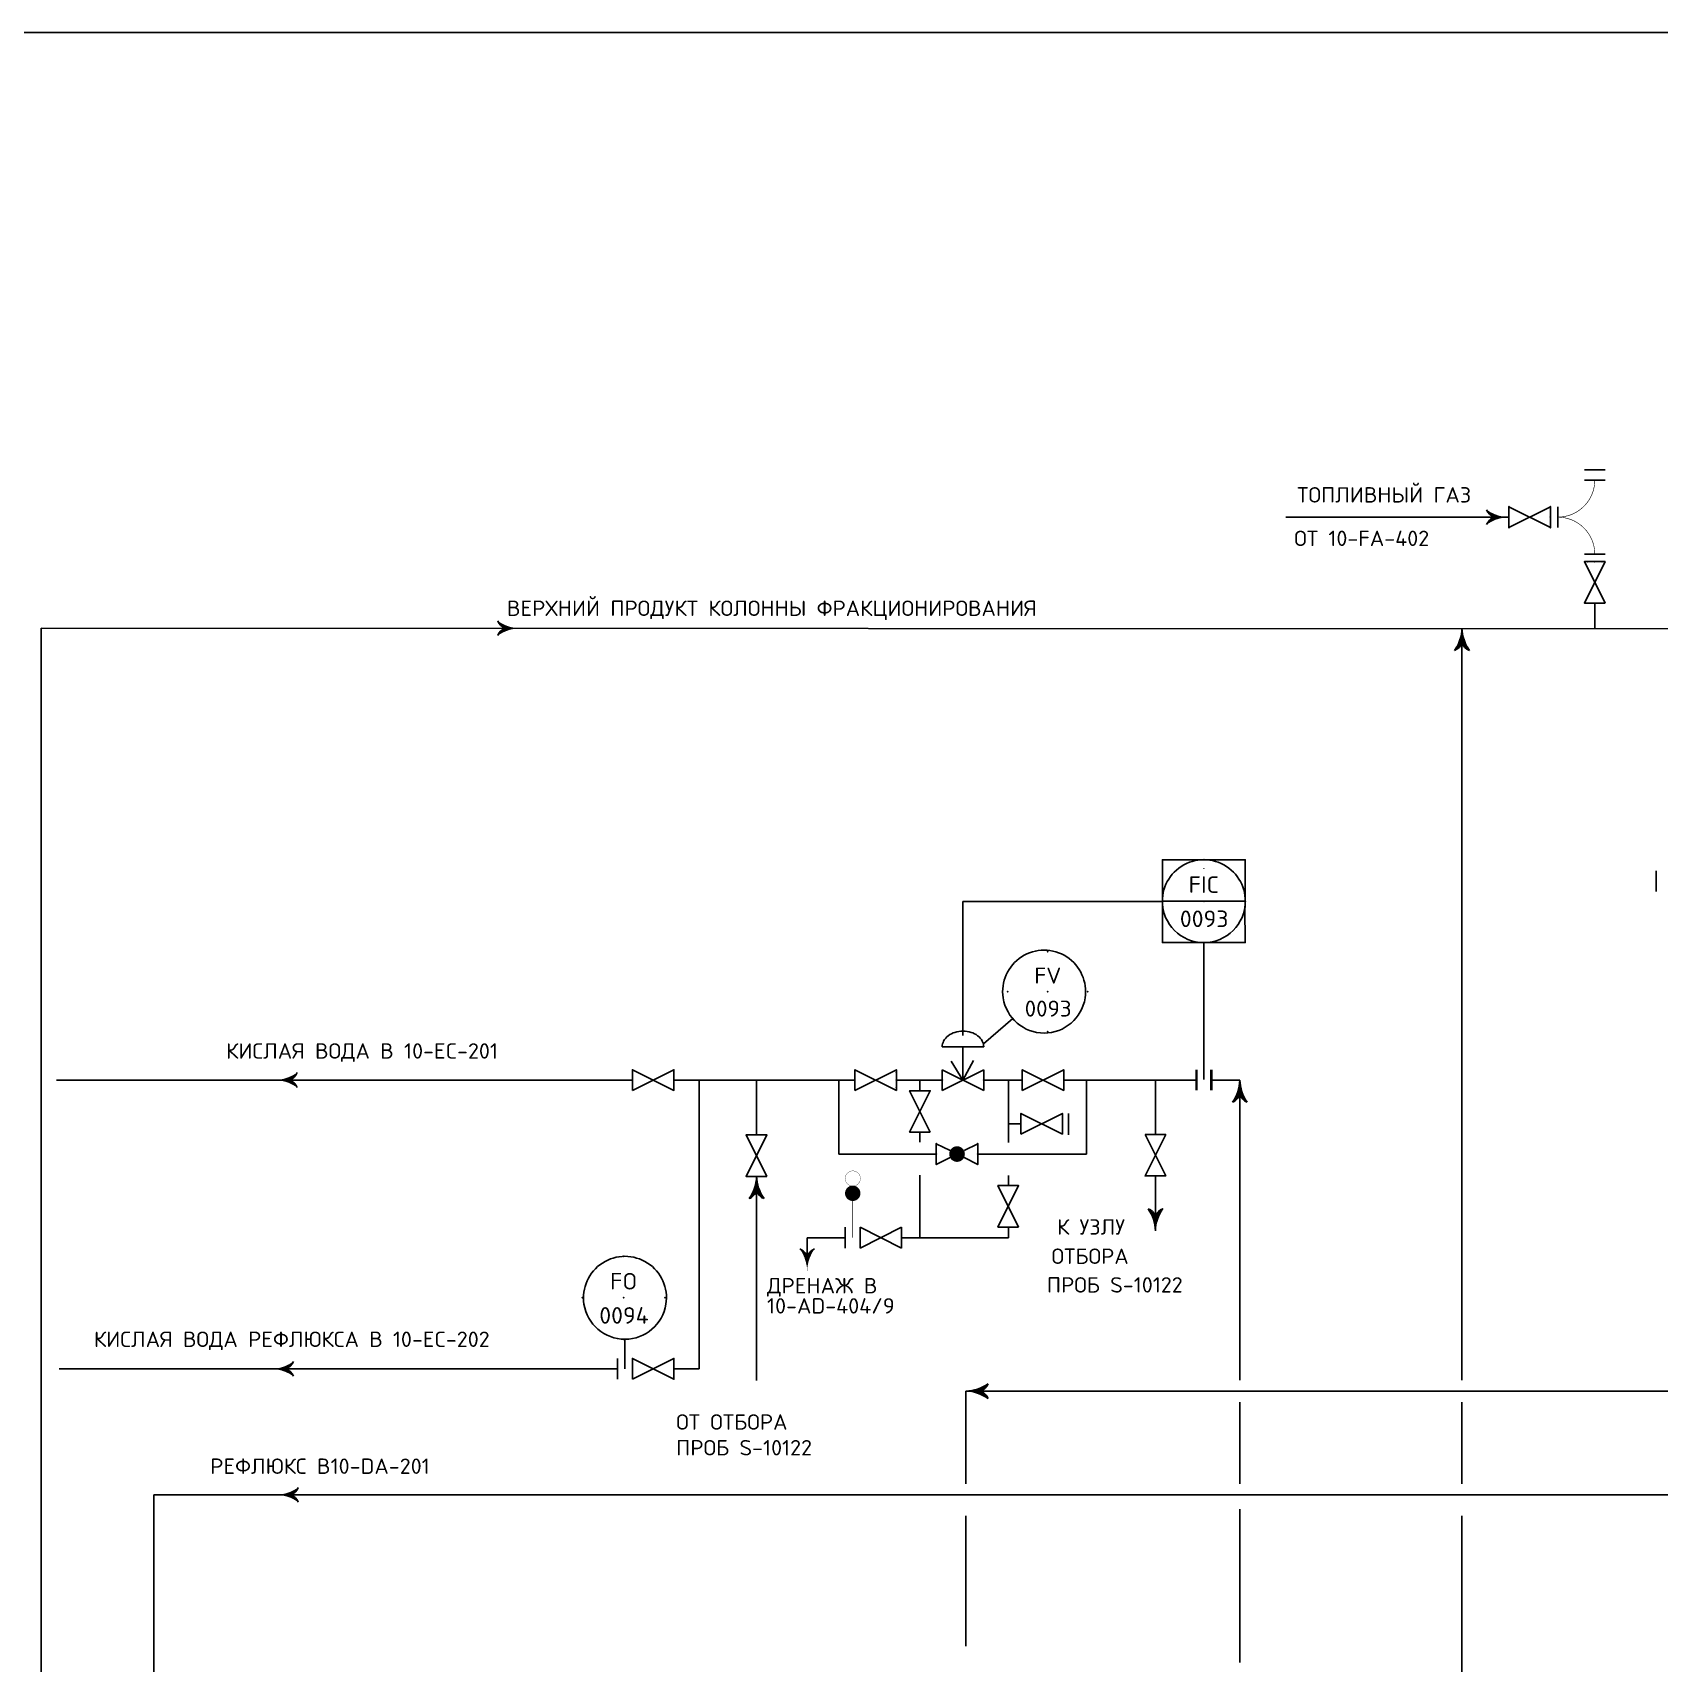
# Model space of a CAD drawing. Extents: x 78 to 490, y 181 to 404.
# Drawn here: x 398.33 to 412.06, y 197.31 to 211.07 of the extents above; entities that cross this region are included whole.
import ezdxf
from ezdxf.enums import TextEntityAlignment as Align

# ---------------------------------------------------------------- set-up
doc = ezdxf.new("R2010")
doc.units = 0
doc.linetypes.add('DASH', pattern=[0.15625, 0.09375, -0.0625])
doc.linetypes.add('SDASH', pattern=[0.09375, 0.046875, -0.046875])
doc.layers.get('0').update_dxf_attribs({"linetype": 'CONTINUOUS'})
for name, color, linetype in [('IN-ATTRIBS', 7, 'CONTINUOUS'), ('IN-EQUIPMENT', 7, 'CONTINUOUS'), ('IN-INST-TAP', 7, 'CONTINUOUS'), ('IN-INSTRUMENT', 7, 'SDASH'), ('IN-MAJ-PROC', 7, 'CONTINUOUS'), ('IN-MIN-PROC', 7, 'CONTINUOUS'), ('IN-PNEUMATIC', 7, 'CONTINUOUS'), ('IN-TEXT', 51, 'CONTINUOUS')]:
    doc.layers.add(name, color=color, linetype=linetype)
doc.styles.add('ATTRIBS', font='SIMPLEX', dxfattribs={"width": 0.8, "height": 0.125})
doc.styles.add('NARROW', font='simplex', dxfattribs={"width": 0.75, "height": 0.1})
doc.styles.add('S1', font='simplex.shx')
doc.styles.add('SIMPLEX', font='SIMPLEX.shx')

# ---------------------------------------------------------------- blocks, each defined once
blk = doc.blocks.new('BUBTEXT')
at = {"layer": 'IN-ATTRIBS'}
for p in [(0, 0.25), (-0.25, 0), (0, 0), (0.25, 0), (0, -0.25)]:
    blk.add_point(p, dxfattribs=at)
at = {"layer": 'IN-ATTRIBS', "flags": 1}
for tag, style, width, p in [('IDNUM', 'ATTRIBS', 0.8, (0.0087, 0.5838)), ('DWGNO', 'ATTRIBS', 0.8, (0.0029, 0.4474)), ('FILENO', 'ATTRIBS', 0.8, (-0.003, 0.3111)), ('LOC', 'ATTRIBS', 0.8, (-0.0799, -0.422)), ('SIG', 'ATTRIBS', 0.8, (-0.0872, -0.5633)), ('INSTALL', 'ATTRIBS', 0.8, (-0.0872, -0.6994)), ('SERV', 'ATTRIBS', 0.8, (-0.0834, -0.8376)), ('DATE', 'ATTRIBS', 0.8, (-0.0881, -0.9694)), ('DES', 'NARROW', 0.75, (-0.0866, -1.1017)), ('CSYS', 'NARROW', 0.75, (-0.0866, -1.2425))]:
    blk.add_attdef(tag, text='', height=0.1, dxfattribs=dict(at, style=style, width=width)).set_placement(p, align=Align.CENTER)
at = {"layer": 'IN-ATTRIBS', "style": 'ATTRIBS', "flags": 1}
blk.add_attdef('SYSCDI', text='', height=0.1, dxfattribs=at).set_placement((-0.3125, 0.3125), align=Align.RIGHT)
at = {"layer": 'IN-ATTRIBS', "style": 'S1'}
for tag, p in [('XT', (0.3241, 0.2568)), ('A1', (0.3233, 0.1153)), ('A2', (0.3233, -0.0347)), ('A3', (0.3233, -0.1847)), ('RES', (0.3233, -0.3422))]:
    blk.add_attdef(tag, p, '', height=0.1, dxfattribs=at)
at = {"layer": 'IN-ATTRIBS', "style": 'ATTRIBS'}
blk.add_attdef('SYSCDV', text='', height=0.1, dxfattribs=at).set_placement((-0.3125, 0.1411), align=Align.RIGHT)
at = {"layer": 'IN-ATTRIBS', "style": 'S1'}
for tag, p in [('INSTTYPE', (-0.0002, 0.0499)), ('TAGNUM', (0.0019, -0.1561)), ('MD', (0.4017, -0.5655)), ('SZ', (0.4017, -0.6963))]:
    blk.add_attdef(tag, text='', height=0.1, dxfattribs=at).set_placement(p, align=Align.CENTER)
blk = doc.blocks.new('VALVTEXT')
at = {"layer": 'IN-ATTRIBS'}
for p in [(0, 0.0625), (0, 0), (0.25, 0.0625), (0.25, 0), (0, -0.0625), (0.25, -0.0625)]:
    blk.add_point(p, dxfattribs=at)
at = {"layer": 'IN-ATTRIBS', "style": 'S1', "flags": 1}
for tag, p in [('IDNUM', (0.125, 0.5625)), ('DWGNO', (0.125, 0.4375)), ('FILENO', (0.125, 0.3125))]:
    blk.add_attdef(tag, text='', height=0.1, dxfattribs=at).set_placement(p, align=Align.CENTER)
at = {"layer": 'IN-ATTRIBS', "style": 'S1'}
for tag, p in [('MODE', (0.125, 0.078125)), ('SIZE', (0.125, -0.1875))]:
    blk.add_attdef(tag, text='', height=0.1, dxfattribs=at).set_placement(p, align=Align.CENTER)

msp = doc.modelspace()

# ---------------------------------------------------------------- linework, layer by layer
at = {"color": 6}
msp.add_line((79.948, 211.074), (463.566, 211.074), dxfattribs=at)
at = {"color": 3, "linetype": 'Continuous'}
for p, q in [((398.402, 199.882), (398.402, 206.047)), ((398.402, 191.999), (398.402, 199.882)), ((399.352, 198.735), (399.352, 188.115)), ((400.144, 198.735), (399.352, 198.735))]:
    msp.add_line(p, q, dxfattribs=at)
at = {"color": 3, "linetype": 'Continuous', "ltscale": 100}
msp.add_line((398.402, 206.047), (415.456, 206.043), dxfattribs=at)
at = {"color": 2}
for p, q in [((412.032, 203.826), (412.032, 204.001)), ((406.007, 202.516), (406.357, 202.516)), ((406.182, 202.235), (406.182, 202.516)), ((406.357, 202.147), (406.007, 202.322)), ((406.007, 202.147), (406.357, 202.322)), ((406.007, 202.322), (406.007, 202.147)), ((406.357, 202.322), (406.357, 202.147)), ((407.073, 201.953), (407.073, 201.773)), ((405.189, 200.992), (405.189, 200.817)), ((405.314, 200.817), (405.664, 200.992)), ((405.664, 200.817), (405.314, 200.992)), ((405.314, 200.992), (405.314, 200.817)), ((405.664, 200.992), (405.664, 200.817)), ((403.267, 199.885), (403.267, 199.71))]:
    msp.add_line(p, q, dxfattribs=at)
at = {"linetype": 'Continuous'}
for p, q in [((407.865, 203.74), (406.182, 203.74)), ((407.865, 203.744), (408.565, 203.744))]:
    msp.add_line(p, q, dxfattribs=at)
at = {"color": 7}
for q in [(406.081, 202.393), (406.272, 202.399)]:
    msp.add_line((406.182, 202.235), q, dxfattribs=at)
at = {"color": 5, "linetype": 'Continuous'}
for p, q in [((400.144, 202.235), (398.532, 202.235)), ((400.144, 199.797), (398.554, 199.797))]:
    msp.add_line(p, q, dxfattribs=at)
at = {"color": 5}
for points in [[(410.665, 206.985, -0.206864), (410.602, 207.047, -0.206864)], [(410.665, 206.985, 0.206864), (410.602, 206.922, 0.206864)], [(400.499, 202.235, 0.206864), (400.562, 202.297, 0.206864)], [(400.499, 202.235, -0.206864), (400.562, 202.172, -0.206864)], [(400.469, 199.797, 0.206864), (400.531, 199.86, 0.206864)], [(400.469, 199.797, -0.206864), (400.531, 199.735, -0.206864)]]:
    msp.add_lwpolyline(points, format="xyb", dxfattribs=at)
at = {"color": 2}
for points in [[(410.79, 206.897), (411.14, 207.072), (411.14, 206.897), (410.79, 207.072)], [(411.602, 206.26), (411.427, 206.61), (411.602, 206.61), (411.427, 206.26)], [(403.392, 202.147), (403.742, 202.322), (403.742, 202.147), (403.392, 202.322)], [(405.27, 202.147), (405.62, 202.322), (405.62, 202.147), (405.27, 202.322)], [(406.682, 202.147), (407.032, 202.322), (407.032, 202.147), (406.682, 202.322)], [(405.906, 201.795), (405.731, 202.145), (405.906, 202.145), (405.731, 201.795)], [(406.671, 201.778), (407.021, 201.953), (407.021, 201.778), (406.671, 201.953)], [(404.527, 201.422), (404.352, 201.772), (404.527, 201.772), (404.352, 201.422)], [(407.719, 201.775), (407.894, 201.425), (407.719, 201.425), (407.894, 201.775)], [(406.652, 200.994), (406.477, 201.344), (406.652, 201.344), (406.477, 200.994)], [(403.392, 199.71), (403.742, 199.885), (403.742, 199.71), (403.392, 199.885)]]:
    msp.add_lwpolyline(points, close=True, dxfattribs=at)
at = {"color": 3, "linetype": 'Continuous'}
for points in [[(402.317, 206.047, -0.206864), (402.255, 206.11, -0.206864)], [(402.317, 206.047, 0.206864), (402.255, 205.985, 0.206864)]]:
    msp.add_lwpolyline(points, format="xyb", dxfattribs=at)
for points in [[(408.565, 203.69), (408.565, 204.094), (407.865, 204.094), (407.865, 203.69)], [(407.865, 203.69), (407.865, 203.394), (408.565, 203.394), (408.561, 203.69)]]:
    msp.add_lwpolyline(points)
at = {"color": 2}
msp.add_lwpolyline([(406.357, 202.516, 0.126822), (406.345, 202.564, 0.10607), (406.306, 202.609, 0.085783), (406.251, 202.637, 0.075445), (406.182, 202.647, 0.075445), (406.113, 202.637, 0.085783), (406.058, 202.609, 0.10607), (406.019, 202.564, 0.126822), (406.007, 202.516, 0.126822)], format="xyb", dxfattribs=at)
for points, const_width in [([(408.153, 202.322), (408.153, 202.147)], 0.021), ([(408.278, 202.322), (408.278, 202.147)], 0.021), ([(405.252, 201.217), (405.252, 200.904)], 0.005)]:
    msp.add_lwpolyline(points, dxfattribs=dict(at, const_width=const_width))
for points in [[(406.073, 201.639), (405.957, 201.697), (405.957, 201.522), (406.073, 201.58)], [(406.191, 201.639), (406.307, 201.697), (406.307, 201.522), (406.191, 201.58)]]:
    msp.add_lwpolyline(points, dxfattribs=at)
for points, const_width in [([(406.099, 201.61, 1), (406.165, 201.61, 1)], 0.0656), ([(405.188, 201.404, -1), (405.316, 201.404, -1)], 0.0025), ([(405.219, 201.279, -1), (405.284, 201.279, -1)], 0.065)]:
    msp.add_lwpolyline(points, format="xyb", close=True, dxfattribs=dict(at, const_width=const_width))
at = {"color": 3}
for points in [[(400.51, 198.735, 0.206864), (400.572, 198.797, 0.206864)], [(400.51, 198.735, -0.206864), (400.572, 198.672, -0.206864)]]:
    msp.add_lwpolyline(points, format="xyb", dxfattribs=at)
for centre, start, end in [((408.215, 203.744), 351.1529, 188.8471), ((408.215, 203.744), 180, 0), ((406.867, 202.981), 351.1529, 188.8471), ((406.867, 202.981), 188.8471, 351.1529), ((403.329, 200.397), 351.1529, 188.8471), ((403.329, 200.397), 188.8471, 351.1529)]:
    msp.add_arc(centre, 0.35, start, end)
at = {"color": 7}
for p in [(406.007, 202.235), (406.357, 202.235)]:
    msp.add_point(p, dxfattribs=at)
at = {"color": 5}
for points in [[(410.636, 207.026), (410.61, 207.031), (410.602, 207.047)], [(410.672, 207.009), (410.621, 207.016), (410.636, 207.026), (410.61, 207.031)], [(410.71, 206.996), (410.634, 207.003), (410.672, 207.009), (410.621, 207.016)], [(410.75, 206.988), (410.648, 206.993), (410.71, 206.996), (410.634, 207.003)], [(410.75, 206.981), (410.648, 206.977), (410.71, 206.973), (410.634, 206.966)], [(410.79, 206.985), (410.665, 206.985), (410.75, 206.988), (410.648, 206.993)], [(410.79, 206.985), (410.665, 206.985), (410.75, 206.981), (410.648, 206.977)], [(410.636, 206.943), (410.61, 206.938), (410.602, 206.922)], [(410.672, 206.961), (410.621, 206.953), (410.636, 206.943), (410.61, 206.938)], [(410.71, 206.973), (410.634, 206.966), (410.672, 206.961), (410.621, 206.953)], [(400.374, 202.235), (400.499, 202.235), (400.414, 202.238), (400.515, 202.243)], [(400.374, 202.235), (400.499, 202.235), (400.414, 202.231), (400.515, 202.227)], [(400.414, 202.238), (400.515, 202.243), (400.453, 202.246), (400.53, 202.253)], [(400.414, 202.231), (400.515, 202.227), (400.453, 202.223), (400.53, 202.216)], [(400.453, 202.246), (400.53, 202.253), (400.491, 202.259), (400.543, 202.266)], [(400.453, 202.223), (400.53, 202.216), (400.491, 202.211), (400.543, 202.203)], [(400.491, 202.259), (400.543, 202.266), (400.528, 202.276), (400.553, 202.281)], [(400.491, 202.211), (400.543, 202.203), (400.528, 202.193), (400.553, 202.188)], [(400.528, 202.193), (400.553, 202.188), (400.562, 202.172)], [(400.423, 199.808), (400.5, 199.816), (400.461, 199.821), (400.513, 199.829)], [(400.461, 199.821), (400.513, 199.829), (400.497, 199.838), (400.523, 199.843)], [(400.497, 199.838), (400.523, 199.843), (400.531, 199.86)], [(400.344, 199.797), (400.469, 199.797), (400.384, 199.8), (400.485, 199.805)], [(400.344, 199.797), (400.469, 199.797), (400.384, 199.794), (400.485, 199.789)], [(400.384, 199.8), (400.485, 199.805), (400.423, 199.808), (400.5, 199.816)], [(400.384, 199.794), (400.485, 199.789), (400.423, 199.786), (400.5, 199.778)], [(400.423, 199.786), (400.5, 199.778), (400.461, 199.773), (400.513, 199.766)], [(400.461, 199.773), (400.513, 199.766), (400.497, 199.756), (400.523, 199.751)], [(400.497, 199.756), (400.523, 199.751), (400.531, 199.735)]]:
    msp.add_solid(points, dxfattribs=at)
at = {"color": 3, "linetype": 'Continuous'}
for points in [[(402.289, 206.088), (402.263, 206.093), (402.255, 206.11)], [(402.325, 206.071), (402.273, 206.079), (402.289, 206.088), (402.263, 206.093)], [(402.325, 206.023), (402.273, 206.016), (402.289, 206.006), (402.263, 206.001)], [(402.363, 206.058), (402.286, 206.066), (402.325, 206.071), (402.273, 206.079)], [(402.363, 206.036), (402.286, 206.028), (402.325, 206.023), (402.273, 206.016)], [(402.402, 206.05), (402.301, 206.055), (402.363, 206.058), (402.286, 206.066)], [(402.402, 206.044), (402.301, 206.039), (402.363, 206.036), (402.286, 206.028)], [(402.442, 206.047), (402.317, 206.047), (402.402, 206.05), (402.301, 206.055)], [(402.442, 206.047), (402.317, 206.047), (402.402, 206.044), (402.301, 206.039)], [(402.289, 206.006), (402.263, 206.001), (402.255, 205.985)]]:
    msp.add_solid(points, dxfattribs=at)
at = {"color": 80}
msp.add_solid([(400.528, 202.276), (400.553, 202.281), (400.562, 202.297)], dxfattribs=at)
at = {"color": 3}
for points in [[(400.385, 198.735), (400.51, 198.735), (400.425, 198.738), (400.526, 198.743)], [(400.385, 198.735), (400.51, 198.735), (400.425, 198.731), (400.526, 198.727)], [(400.425, 198.738), (400.526, 198.743), (400.464, 198.746), (400.541, 198.753)], [(400.425, 198.731), (400.526, 198.727), (400.464, 198.723), (400.541, 198.716)], [(400.464, 198.746), (400.541, 198.753), (400.502, 198.759), (400.553, 198.766)], [(400.464, 198.723), (400.541, 198.716), (400.502, 198.711), (400.553, 198.703)], [(400.502, 198.759), (400.553, 198.766), (400.538, 198.776), (400.564, 198.781)], [(400.538, 198.776), (400.564, 198.781), (400.572, 198.797)], [(400.502, 198.711), (400.553, 198.703), (400.538, 198.693), (400.564, 198.688)], [(400.538, 198.693), (400.564, 198.688), (400.572, 198.672)]]:
    msp.add_solid(points, dxfattribs=at)
at = {"layer": 'IN-ATTRIBS', "color": 5}
for p in [(410.69, 206.985), (410.79, 206.897)]:
    msp.add_point(p, dxfattribs=at)
at = {"layer": 'IN-ATTRIBS'}
for p in [(410.79, 207.072), (405.62, 202.297), (405.62, 202.235), (405.62, 202.172)]:
    msp.add_point(p, dxfattribs=at)
at = {"layer": 'IN-ATTRIBS', "color": 7}
for p in [(411.14, 207.072), (411.14, 206.985), (411.14, 206.897), (411.452, 206.61), (411.515, 206.61), (411.577, 206.61)]:
    msp.add_point(p, dxfattribs=at)
at = {"layer": 'IN-EQUIPMENT', "color": 2}
for p, q in [((411.602, 207.385), (411.427, 207.385)), ((411.602, 207.297), (411.427, 207.297)), ((411.202, 206.897), (411.202, 207.072)), ((411.427, 206.672), (411.602, 206.672))]:
    msp.add_line(p, q, dxfattribs=at)
at = {"layer": 'IN-INST-TAP', "color": 7}
for p, q in [((408.215, 204.021), (408.215, 204.023)), ((408.215, 202.238), (408.215, 203.394)), ((406.354, 202.541), (406.602, 202.753)), ((403.329, 199.797), (403.329, 200.047))]:
    msp.add_line(p, q, dxfattribs=at)
at = {"layer": 'IN-MAJ-PROC', "color": 3, "linetype": 'Continuous', "ltscale": 50}
msp.add_line((420.206, 198.735), (400.144, 198.735), dxfattribs=at)
at = {"layer": 'IN-MIN-PROC', "color": 5}
for p, q in [((408.906, 206.985), (410.79, 206.985)), ((411.515, 206.047), (411.515, 206.26)), ((410.394, 205.396), (410.394, 205.922)), ((410.394, 199.703), (410.394, 205.396)), ((404.44, 202.235), (404.44, 201.772)), ((405.134, 202.235), (405.134, 201.61)), ((405.62, 202.235), (406.007, 202.235)), ((405.818, 202.145), (405.818, 202.235)), ((406.357, 202.235), (406.682, 202.235)), ((406.565, 201.707), (406.565, 202.235)), ((407.032, 202.235), (408.153, 202.235)), ((407.225, 201.61), (407.225, 202.235)), ((407.806, 201.775), (407.806, 202.237)), ((408.278, 202.235), (408.519, 202.235)), ((408.519, 199.703), (408.519, 202.11)), ((405.819, 201.711), (405.819, 201.795)), ((406.671, 201.865), (406.565, 201.865)), ((405.134, 201.61), (405.957, 201.61)), ((406.307, 201.61), (407.225, 201.61)), ((404.44, 201.422), (404.44, 199.7)), ((405.819, 200.904), (405.819, 201.432)), ((406.565, 201.344), (406.565, 201.428)), ((407.806, 200.962), (407.806, 201.425)), ((406.565, 200.904), (406.565, 200.994)), ((404.867, 200.904), (404.867, 200.747)), ((405.189, 200.904), (404.867, 200.904)), ((405.819, 200.904), (405.664, 200.904)), ((405.819, 200.904), (406.565, 200.904)), ((403.266, 199.797), (400.144, 199.797)), ((403.954, 199.797), (403.742, 199.797)), ((406.206, 198.827), (406.206, 199.61)), ((415.451, 199.61), (406.331, 199.61)), ((408.519, 198.827), (408.519, 199.516)), ((410.394, 198.827), (410.394, 199.516)), ((408.519, 197.318), (408.519, 198.613)), ((406.206, 197.458), (406.206, 198.558)), ((410.394, 196.718), (410.394, 198.558))]:
    msp.add_line(p, q, dxfattribs=at)
at = {"layer": 'IN-MIN-PROC', "color": 5, "linetype": 'Continuous'}
for p, q in [((400.144, 202.235), (403.389, 202.235)), ((403.742, 202.235), (405.27, 202.235)), ((403.954, 202.235), (403.954, 199.797))]:
    msp.add_line(p, q, dxfattribs=at)
at = {"layer": 'IN-MIN-PROC', "color": 80}
msp.add_line((407.706, 202.235), (408.153, 202.235), dxfattribs=at)
at = {"layer": 'IN-MIN-PROC', "color": 5, "const_width": 0.005}
msp.add_lwpolyline([(411.202, 206.985, 0.414214), (411.515, 207.297, 0.414214)], format="xyb", dxfattribs=at)
at = {"layer": 'IN-MIN-PROC', "color": 5, "linetype": 'DASH', "const_width": 0.005}
msp.add_lwpolyline([(411.515, 206.672, 0.414214), (411.202, 206.985, 0.414214)], format="xyb", dxfattribs=at)
at = {"layer": 'IN-MIN-PROC', "color": 5}
for points in [[(410.394, 206.047, 0.150368), (410.456, 205.86, 0.150368)], [(410.394, 205.922, -0.206864), (410.331, 205.86, -0.206864)], [(410.394, 205.922, 0.206864), (410.456, 205.86, 0.206864)], [(408.519, 202.235, 0.150368), (408.581, 202.047, 0.150368)], [(408.519, 202.11, -0.206864), (408.456, 202.047, -0.206864)], [(408.519, 202.11, 0.206864), (408.581, 202.047, 0.206864)], [(404.44, 201.422, -0.150368), (404.377, 201.234, -0.150368)], [(404.44, 201.297, -0.206864), (404.377, 201.234, -0.206864)], [(404.44, 201.297, 0.206864), (404.502, 201.234, 0.206864)], [(407.806, 200.962, 0.150368), (407.744, 201.149, 0.150368)], [(407.806, 201.087, 0.206864), (407.744, 201.149, 0.206864)], [(407.806, 201.087, -0.206864), (407.869, 201.149, -0.206864)], [(404.867, 200.747, 0.206864), (404.804, 200.81, 0.206864)], [(404.867, 200.747, -0.206864), (404.929, 200.81, -0.206864)], [(406.206, 199.61, 0.150368), (406.394, 199.672, 0.150368)], [(406.331, 199.61, 0.206864), (406.394, 199.672, 0.206864)], [(406.331, 199.61, -0.206864), (406.394, 199.547, -0.206864)]]:
    msp.add_lwpolyline(points, format="xyb", dxfattribs=at)
for centre, start, end in [((410.058, 206.055), 324.4623, 358.6678), ((408.183, 202.242), 324.4623, 358.6678), ((404.776, 201.43), 181.3322, 215.5377), ((408.142, 200.954), 144.4623, 178.6678), ((406.198, 199.274), 54.4623, 88.6678)]:
    msp.add_arc(centre, 0.336, start, end, dxfattribs=at)
for points in [[(410.394, 206.047), (410.394, 205.922), (410.39, 206.007), (410.386, 205.906)], [(410.394, 206.047), (410.394, 205.922), (410.397, 206.007), (410.402, 205.906)], [(410.352, 205.894), (410.347, 205.868), (410.331, 205.86)], [(410.37, 205.93), (410.362, 205.878), (410.352, 205.894), (410.347, 205.868)], [(410.382, 205.968), (410.375, 205.891), (410.37, 205.93), (410.362, 205.878)], [(410.39, 206.007), (410.386, 205.906), (410.382, 205.968), (410.375, 205.891)], [(410.397, 206.007), (410.402, 205.906), (410.405, 205.968), (410.412, 205.891)], [(410.405, 205.968), (410.412, 205.891), (410.418, 205.93), (410.425, 205.878)], [(410.418, 205.93), (410.425, 205.878), (410.435, 205.894), (410.44, 205.868)], [(410.435, 205.894), (410.44, 205.868), (410.456, 205.86)], [(408.515, 202.195), (408.511, 202.093), (408.507, 202.155), (408.5, 202.079)], [(408.519, 202.235), (408.519, 202.11), (408.515, 202.195), (408.511, 202.093)], [(408.519, 202.235), (408.519, 202.11), (408.522, 202.195), (408.527, 202.093)], [(408.522, 202.195), (408.527, 202.093), (408.53, 202.155), (408.537, 202.079)], [(408.477, 202.081), (408.472, 202.055), (408.456, 202.047)], [(408.495, 202.117), (408.487, 202.066), (408.477, 202.081), (408.472, 202.055)], [(408.507, 202.155), (408.5, 202.079), (408.495, 202.117), (408.487, 202.066)], [(408.53, 202.155), (408.537, 202.079), (408.543, 202.117), (408.55, 202.066)], [(408.543, 202.117), (408.55, 202.066), (408.56, 202.081), (408.565, 202.055)], [(408.56, 202.081), (408.565, 202.055), (408.581, 202.047)], [(404.429, 201.343), (404.421, 201.266), (404.416, 201.305), (404.408, 201.253)], [(404.437, 201.382), (404.432, 201.281), (404.429, 201.343), (404.421, 201.266)], [(404.44, 201.422), (404.44, 201.297), (404.437, 201.382), (404.432, 201.281)], [(404.44, 201.422), (404.44, 201.297), (404.443, 201.382), (404.448, 201.281)], [(404.443, 201.382), (404.448, 201.281), (404.451, 201.343), (404.459, 201.266)], [(404.451, 201.343), (404.459, 201.266), (404.464, 201.305), (404.471, 201.253)], [(404.399, 201.268), (404.394, 201.242), (404.377, 201.234)], [(404.416, 201.305), (404.408, 201.253), (404.399, 201.268), (404.394, 201.242)], [(404.464, 201.305), (404.471, 201.253), (404.481, 201.268), (404.486, 201.242)], [(404.481, 201.268), (404.486, 201.242), (404.502, 201.234)], [(407.765, 201.115), (407.76, 201.141), (407.744, 201.149)], [(407.782, 201.079), (407.775, 201.131), (407.765, 201.115), (407.76, 201.141)], [(407.795, 201.041), (407.788, 201.118), (407.782, 201.079), (407.775, 201.131)], [(407.803, 201.002), (407.798, 201.103), (407.795, 201.041), (407.788, 201.118)], [(407.806, 200.962), (407.806, 201.087), (407.803, 201.002), (407.798, 201.103)], [(407.806, 200.962), (407.806, 201.087), (407.81, 201.002), (407.814, 201.103)], [(407.81, 201.002), (407.814, 201.103), (407.818, 201.041), (407.825, 201.118)], [(407.818, 201.041), (407.825, 201.118), (407.83, 201.079), (407.838, 201.131)], [(407.83, 201.079), (407.838, 201.131), (407.848, 201.115), (407.853, 201.141)], [(407.848, 201.115), (407.853, 201.141), (407.869, 201.149)], [(404.826, 200.776), (404.821, 200.802), (404.804, 200.81)], [(404.843, 200.739), (404.835, 200.791), (404.826, 200.776), (404.821, 200.802)], [(404.855, 200.701), (404.848, 200.778), (404.843, 200.739), (404.835, 200.791)], [(404.878, 200.701), (404.885, 200.778), (404.891, 200.739), (404.898, 200.791)], [(404.891, 200.739), (404.898, 200.791), (404.908, 200.776), (404.913, 200.802)], [(404.908, 200.776), (404.913, 200.802), (404.929, 200.81)], [(404.864, 200.662), (404.859, 200.763), (404.855, 200.701), (404.848, 200.778)], [(404.867, 200.622), (404.867, 200.747), (404.864, 200.662), (404.859, 200.763)], [(404.867, 200.622), (404.867, 200.747), (404.87, 200.662), (404.875, 200.763)], [(404.87, 200.662), (404.875, 200.763), (404.878, 200.701), (404.885, 200.778)], [(406.206, 199.61), (406.331, 199.61), (406.246, 199.613), (406.347, 199.618)], [(406.206, 199.61), (406.331, 199.61), (406.246, 199.606), (406.347, 199.602)], [(406.246, 199.613), (406.347, 199.618), (406.285, 199.621), (406.362, 199.628)], [(406.246, 199.606), (406.347, 199.602), (406.285, 199.598), (406.362, 199.591)], [(406.285, 199.621), (406.362, 199.628), (406.323, 199.634), (406.375, 199.641)], [(406.285, 199.598), (406.362, 199.591), (406.323, 199.586), (406.375, 199.578)], [(406.323, 199.634), (406.375, 199.641), (406.36, 199.651), (406.386, 199.656)], [(406.323, 199.586), (406.375, 199.578), (406.36, 199.568), (406.386, 199.563)], [(406.36, 199.651), (406.386, 199.656), (406.394, 199.672)], [(406.36, 199.568), (406.386, 199.563), (406.394, 199.547)]]:
    msp.add_solid(points, dxfattribs=at)
at = {"layer": 'IN-PNEUMATIC', "color": 7}
msp.add_line((406.182, 203.74), (406.182, 202.61), dxfattribs=at)

# ---------------------------------------------------------------- block references
at = {"color": 2, "xscale": 1.4, "yscale": 1.4, "zscale": 1.4}
msp.add_blockref('VALVTEXT', (405.957, 201.61), dxfattribs=at)
at = {"layer": 'IN-INSTRUMENT', "color": 7, "zscale": 1.4}
for p, xscale, yscale, values in [((408.215, 203.744), 1.4, 1.4, {'INSTTYPE': 'FIC', 'TAGNUM': '0093'}), ((406.898, 202.981), 1.35, 1.35, {'INSTTYPE': 'FV', 'TAGNUM': '0093'}), ((403.318, 200.397), 1.4, 1.4, {'INSTTYPE': 'FO', 'TAGNUM': '0094'})]:
    msp.add_blockref('BUBTEXT', p, dxfattribs=dict(at, xscale=xscale, yscale=yscale)).add_auto_attribs(values)

# ---------------------------------------------------------------- texts
at = {"layer": 'IN-TEXT', "color": 1, "style": 'SIMPLEX'}
for s, p in [('ТОПЛИВНЫЙ ГАЗ', (409.002, 207.108)), ('ОТ 10-FA-402', (408.978, 206.741)), ('ВЕРХНИЙ ПРОДУКТ КОЛОННЫ ФРАКЦИОНИРОВАНИЯ', (402.333, 206.151)), ('КИСЛАЯ ВОДА B 10-EC-201', (399.962, 202.415)), ('К УЗЛУ ', (406.976, 200.93)), ('ОТБОРА ', (406.929, 200.683)), ('ДРЕНАЖ B', (404.528, 200.434)), ('ПРОБ S-10122', (406.89, 200.441)), ('10-AD-404/9', (404.528, 200.264)), ('КИСЛАЯ ВОДА РЕФЛЮКСА В 10-EC-202 ', (398.847, 199.982)), ('ОТ ОТБОРА ', (403.761, 199.284)), ('ПРОБ S-10122', (403.761, 199.067)), ('РЕФЛЮКС B10-DA-201 ', (399.828, 198.911))]:
    msp.add_text(s, height=0.13, dxfattribs=at).set_placement(p)

doc.saveas('drawing.dxf')
